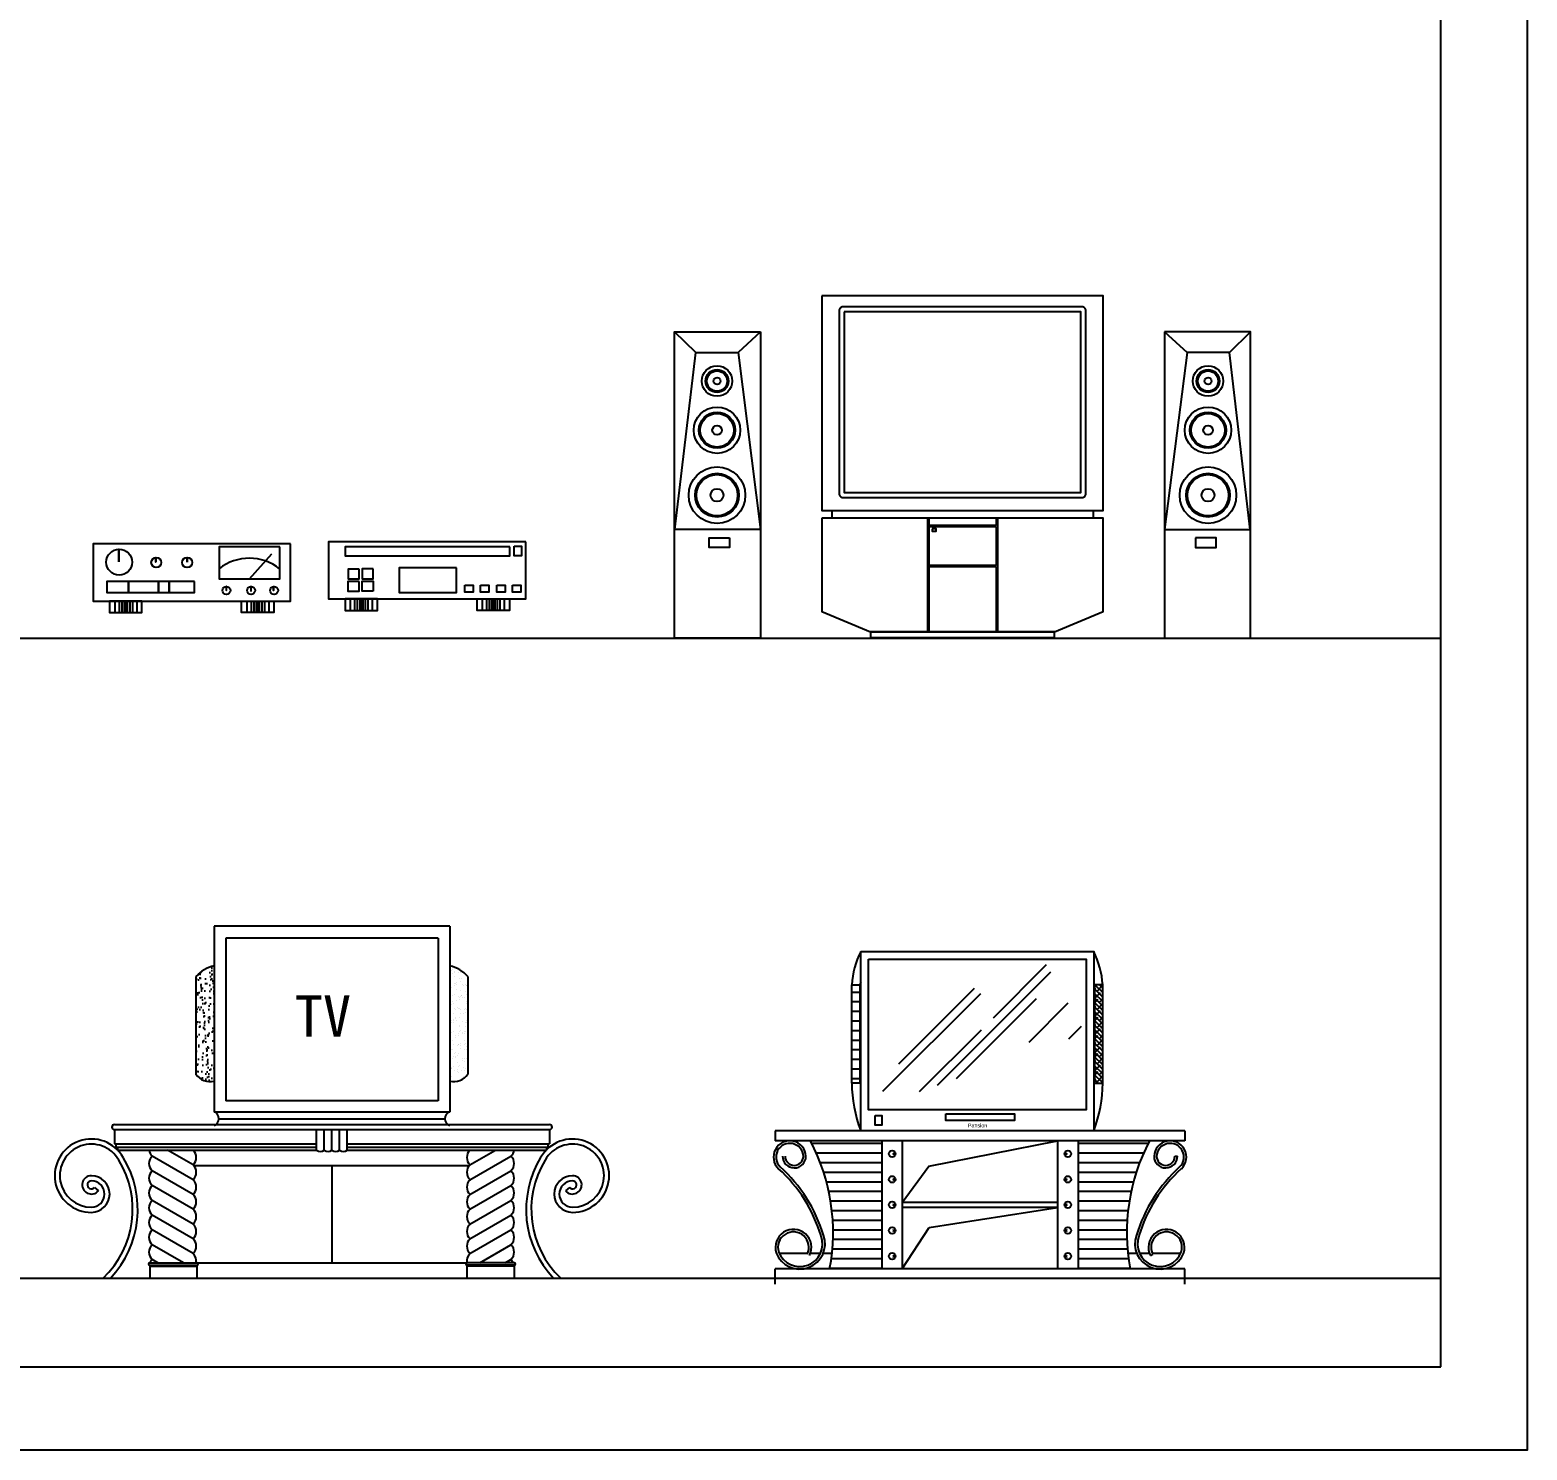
# Model space of a CAD drawing. Header units: inches. Extents: x 11.6 to 54.1, y 10.7 to 35.5.
# Drawn here: x 48.25 to 54.1, y 10.75 to 16.29 of the extents above; entities that cross this region are included whole.
import ezdxf

# ---------------------------------------------------------------- set-up
doc = ezdxf.new("R2010")
doc.units = ezdxf.units.IN
doc.header["$MEASUREMENT"] = 0
for name, color, linetype in [('02', 2, 'Continuous'), ('1', 1, 'Continuous'), ('4', 4, 'Continuous'), ('8', 8, 'Continuous'), ('kadrbm', 4, 'Continuous')]:
    doc.layers.add(name, color=color, linetype=linetype)
doc.styles.get("Standard").update_dxf_attribs({"font": 'arial.ttf'})
doc.styles.add('STYLE2', font='')
doc.styles.get('STYLE2').set_extended_font_data('SimHei')

# ---------------------------------------------------------------- blocks, each defined once
blk = doc.blocks.new('kadrbm')
at = {"layer": 'kadrbm', "color": 4}
blk.add_lwpolyline([(0, 0), (0, 24.7972), (21, 24.7972), (21, 0), (0, 0)], close=True, dxfattribs=at)
blk.add_lwpolyline([(20.6631, 0.3257), (20.6631, 24.4603), (0.3369, 24.4603), (0.3369, 0.3257), (20.6631, 0.3257)], dxfattribs=at)

msp = doc.modelspace()

# ---------------------------------------------------------------- hatches: boundary and pattern name
at = {"layer": '4'}
h = msp.add_hatch(dxfattribs=at)
h.set_pattern_fill('AR-RROOF', color=256, scale=0.2, angle=45, style=0)
h.set_pattern_definition([(45, (8.85001, -162.9094), (0.16970563, 0.45254834), [3, -0.4, 1, -0.2]), (45, (8.9674, -162.6506), (-0.32951176, 0.04666905), [0.6, -0.066, 1.2, -0.15]), (45, (8.80052, -162.71849), (0.64063874, 0.83014336), [1.6, -0.28, 0.8, -0.2])])
h.paths.add_polyline_path([(52.1769, 12.7225), (51.5822, 12.2919), (51.5822, 12.0963), (52.3726, 12.3761)])
h = msp.add_hatch(dxfattribs=at)
h.set_pattern_fill('ANSI31', color=256, scale=0.3, angle=315, style=0)
h.set_pattern_definition([(0, (48.954796, -194.201783), (1e-17, 0.0375), [])])
h.paths.add_polyline_path([(51.4923, 12.5642), (51.4603, 12.5642), (51.4603, 12.1802), (51.4923, 12.1802)])
h = msp.add_hatch(dxfattribs=at)
h.set_pattern_fill('ANSI38', color=256, scale=0.1, style=0)
h.set_pattern_definition([(135, (54.946505, -194.201783), (0.0088388348, 0.0088388348), []), (45, (54.946505, -194.201783), (0.0265165043, 0.0088388348), [0.03125, -0.01875])])
h.paths.add_polyline_path([(52.409, 12.1802), (52.441, 12.1802), (52.441, 12.5642), (52.409, 12.5642)])
h = msp.add_hatch(dxfattribs=at)
h.set_pattern_fill('ANSI31', color=256, scale=0.3, angle=315, style=0)
h.set_pattern_definition([(0, (-118.75756, -378.242858), (1e-17, 0.0375), [])])
h.paths.add_polyline_path([(51.5779, 11.9539), (51.2993, 11.9539, -0.169512), (51.3741, 11.4539), (51.5779, 11.4539)])
h = msp.add_hatch(dxfattribs=at)
h.set_pattern_fill('ANSI31', color=256, scale=0.3, angle=315, style=0)
h.set_pattern_definition([(180, (222.68036, -378.242858), (-1e-17, 0.0375), [])])
h.paths.add_polyline_path([(52.3449, 11.9539), (52.6235, 11.9539, 0.169512), (52.5487, 11.4539), (52.3449, 11.4539)])
at = {"layer": '8'}
h = msp.add_hatch(dxfattribs=at)
h.set_pattern_fill('AR-SAND', color=256, scale=0.018432, angle=267.44672, style=0)
h.set_pattern_definition([(304.946724, (-7.45515, 18.604693), (0.035531682, -0.000422202), [0, -0.02801664, 0, -0.0313344, 0, -0.029952]), (274.94672, (-7.45515, 18.604693), (0.050512965, -0.034905445), [0, -0.01511424, 0, -0.02525184, 0, -0.0096768]), (234.946724, (-7.45414, 18.627342), (-0.002452863, -0.057347525), [0, -0.009216, 0, -0.0331776, 0, -0.0433152]), (224.94672, (-7.45414, 18.62734), (0.01369288, -0.05607459), [0, -0.004608, 0, -0.02174976, 0, -0.0248832])])
h.paths.add_polyline_path([(48.9688, 12.1869), (48.9688, 12.6382, 0.147435), (48.8981, 12.5958), (48.8981, 12.2147, 0.299792)])

# ---------------------------------------------------------------- linework, layer by layer
at = {"layer": '02'}
for p, q in [((50.8507, 15.0338), (50.7681, 15.1144)), ((51.1039, 15.1144), (51.016, 15.0338)), ((52.6825, 15.1144), (52.7703, 15.0338)), ((52.9356, 15.0338), (53.0182, 15.1144)), ((51.3829, 14.4169), (51.3829, 14.3869)), ((52.4034, 14.4169), (52.4034, 14.3869)), ((51.7565, 14.3869), (51.7565, 13.9425)), ((51.7615, 14.3869), (51.7615, 14.3578)), ((52.0249, 14.3578), (51.7615, 14.3578)), ((51.7615, 14.3528), (51.7615, 14.2018)), ((52.0249, 14.3528), (51.7615, 14.3528)), ((52.0249, 14.3869), (52.0249, 14.3578)), ((52.0249, 14.3528), (52.0249, 14.2018)), ((52.0299, 14.3869), (52.0299, 13.9425)), ((52.0249, 14.2018), (51.7615, 14.2018)), ((51.7615, 14.1968), (51.7615, 13.9425)), ((52.0249, 14.1968), (51.7615, 14.1968)), ((52.0249, 14.1968), (52.0249, 13.9425)), ((48.9688, 12.7923), (48.9688, 12.0677)), ((49.8904, 12.7923), (48.9688, 12.7923)), ((49.8904, 12.7923), (49.8904, 12.0677)), ((49.0148, 12.7463), (49.0148, 12.1104)), ((49.8443, 12.7463), (49.0148, 12.7463)), ((49.8443, 12.7463), (49.8443, 12.1104)), ((48.8981, 12.5958), (48.8981, 12.2127)), ((49.8956, 12.6191), (49.8956, 12.6191)), ((49.899, 12.6222), (49.899, 12.6222)), ((49.9001, 12.6077), (49.9001, 12.6077)), ((49.9079, 12.6127), (49.9079, 12.6127)), ((49.9087, 12.6155), (49.9087, 12.6155)), ((49.9099, 12.5956), (49.9099, 12.5956)), ((49.9111, 12.6311), (49.9111, 12.6311)), ((49.9237, 12.6135), (49.9237, 12.6135)), ((49.9295, 12.5898), (49.9295, 12.5898)), ((49.9321, 12.5785), (49.9321, 12.5785)), ((49.9333, 12.6141), (49.9333, 12.6141)), ((49.9333, 12.6123), (49.9333, 12.6123)), ((49.935, 12.5882), (49.935, 12.5882)), ((49.951, 12.6029), (49.951, 12.6029)), ((49.957, 12.5958), (49.957, 12.5958)), ((49.961, 12.5958), (49.961, 12.2147)), ((49.8917, 12.57), (49.8917, 12.57)), ((49.893, 12.5665), (49.893, 12.5665)), ((49.8972, 12.5536), (49.8972, 12.5536)), ((49.8993, 12.5213), (49.8993, 12.5213)), ((49.9067, 12.568), (49.9067, 12.568)), ((49.9076, 12.5246), (49.9076, 12.5246)), ((49.9087, 12.5601), (49.9087, 12.5601)), ((49.9132, 12.5683), (49.9132, 12.5683)), ((49.9146, 12.5436), (49.9146, 12.5436)), ((49.9163, 12.5668), (49.9163, 12.5668)), ((49.9166, 12.5714), (49.9166, 12.5714)), ((49.9244, 12.518), (49.9244, 12.518)), ((49.9309, 12.5175), (49.9309, 12.5175)), ((49.931, 12.543), (49.931, 12.543)), ((49.9343, 12.5206), (49.9343, 12.5206)), ((49.9355, 12.5203), (49.9355, 12.5203)), ((49.9413, 12.5635), (49.9413, 12.5635)), ((49.9426, 12.5615), (49.9426, 12.5615)), ((49.9504, 12.5664), (49.9504, 12.5664)), ((49.9526, 12.5374), (49.9526, 12.5374)), ((49.9547, 12.5248), (49.9547, 12.5248)), ((49.9559, 12.5603), (49.9559, 12.5603)), ((49.9563, 12.5615), (49.9563, 12.5615)), ((49.8931, 12.4829), (49.8931, 12.4829)), ((49.8965, 12.486), (49.8965, 12.486)), ((49.8997, 12.4975), (49.8997, 12.4975)), ((49.9064, 12.489), (49.9064, 12.489)), ((49.9074, 12.4725), (49.9074, 12.4725)), ((49.9128, 12.4692), (49.9128, 12.4692)), ((49.9148, 12.5028), (49.9148, 12.5028)), ((49.9206, 12.4741), (49.9206, 12.4741)), ((49.9223, 12.4705), (49.9223, 12.4705)), ((49.9277, 12.5153), (49.9277, 12.5153)), ((49.9286, 12.472), (49.9286, 12.472)), ((49.9298, 12.5075), (49.9298, 12.5075)), ((49.9319, 12.4693), (49.9319, 12.4693)), ((49.9393, 12.516), (49.9393, 12.516)), ((49.9485, 12.4667), (49.9485, 12.4667)), ((49.9489, 12.5148), (49.9489, 12.5148)), ((49.9519, 12.4698), (49.9519, 12.4698)), ((49.9536, 12.4893), (49.9536, 12.4893)), ((49.957, 12.466), (49.957, 12.466)), ((49.9571, 12.4974), (49.9571, 12.4974)), ((49.8904, 12.427), (49.8904, 12.427)), ((49.8947, 12.4174), (49.8947, 12.4174)), ((49.8979, 12.423), (49.8979, 12.423)), ((49.9041, 12.418), (49.9041, 12.418)), ((49.9052, 12.4535), (49.9052, 12.4535)), ((49.9054, 12.425), (49.9054, 12.425)), ((49.9057, 12.428), (49.9057, 12.428)), ((49.9107, 12.4321), (49.9107, 12.4321)), ((49.9141, 12.4352), (49.9141, 12.4352)), ((49.9149, 12.4238), (49.9149, 12.4238)), ((49.9263, 12.401), (49.9263, 12.401)), ((49.9274, 12.4051), (49.9274, 12.4051)), ((49.9275, 12.4365), (49.9275, 12.4365)), ((49.9325, 12.452), (49.9325, 12.452)), ((49.94, 12.4205), (49.94, 12.4205)), ((49.9422, 12.4512), (49.9422, 12.4512)), ((49.9501, 12.4012), (49.9501, 12.4012)), ((49.9512, 12.4182), (49.9512, 12.4182)), ((49.9524, 12.4538), (49.9524, 12.4538)), ((49.955, 12.4185), (49.955, 12.4185)), ((49.9553, 12.4229), (49.9553, 12.4229)), ((49.8906, 12.3466), (49.8906, 12.3466)), ((49.8908, 12.3818), (49.8908, 12.3818)), ((49.894, 12.3498), (49.894, 12.3498)), ((49.898, 12.3783), (49.898, 12.3783)), ((49.9018, 12.347), (49.9018, 12.347)), ((49.9029, 12.3825), (49.9029, 12.3825)), ((49.9123, 12.3666), (49.9123, 12.3666)), ((49.9125, 12.3589), (49.9125, 12.3589)), ((49.923, 12.375), (49.923, 12.375)), ((49.9252, 12.3654), (49.9252, 12.3654)), ((49.9283, 12.3813), (49.9283, 12.3813)), ((49.9317, 12.3844), (49.9317, 12.3844)), ((49.938, 12.373), (49.938, 12.373)), ((49.9404, 12.3767), (49.9404, 12.3767)), ((49.9476, 12.3718), (49.9476, 12.3718)), ((49.9482, 12.3817), (49.9482, 12.3817)), ((49.9489, 12.3472), (49.9489, 12.3472)), ((49.9501, 12.3827), (49.9501, 12.3827)), ((49.8976, 12.3128), (49.8976, 12.3128)), ((49.9006, 12.3115), (49.9006, 12.3115)), ((49.906, 12.3295), (49.906, 12.3295)), ((49.9082, 12.2959), (49.9082, 12.2959)), ((49.9107, 12.2844), (49.9107, 12.2844)), ((49.9116, 12.299), (49.9116, 12.299)), ((49.9184, 12.2894), (49.9184, 12.2894)), ((49.921, 12.3275), (49.921, 12.3275)), ((49.9228, 12.2944), (49.9228, 12.2944)), ((49.924, 12.3299), (49.924, 12.3299)), ((49.9256, 12.3306), (49.9256, 12.3306)), ((49.9299, 12.3158), (49.9299, 12.3158)), ((49.9306, 12.3263), (49.9306, 12.3263)), ((49.9333, 12.3355), (49.9333, 12.3355)), ((49.946, 12.3305), (49.946, 12.3305)), ((49.9478, 12.3117), (49.9478, 12.3117)), ((49.9494, 12.3336), (49.9494, 12.3336)), ((49.955, 12.3127), (49.955, 12.3127)), ((49.9556, 12.323), (49.9556, 12.323)), ((49.8922, 12.2812), (49.8922, 12.2812)), ((49.8958, 12.2383), (49.8958, 12.2383)), ((49.8966, 12.2353), (49.8966, 12.2353)), ((49.8983, 12.2404), (49.8983, 12.2404)), ((49.8994, 12.276), (49.8994, 12.276)), ((49.9036, 12.2432), (49.9036, 12.2432)), ((49.904, 12.2821), (49.904, 12.2821)), ((49.9098, 12.2304), (49.9098, 12.2304)), ((49.9136, 12.2808), (49.9136, 12.2808)), ((49.9216, 12.232), (49.9216, 12.232)), ((49.9217, 12.2589), (49.9217, 12.2589)), ((49.9258, 12.2451), (49.9258, 12.2451)), ((49.9292, 12.2482), (49.9292, 12.2482)), ((49.9366, 12.23), (49.9366, 12.23)), ((49.9386, 12.2775), (49.9386, 12.2775)), ((49.9401, 12.2665), (49.9401, 12.2665)), ((49.9454, 12.2407), (49.9454, 12.2407)), ((49.9462, 12.2288), (49.9462, 12.2288)), ((49.9466, 12.2762), (49.9466, 12.2762)), ((49.9476, 12.265), (49.9476, 12.265)), ((49.9532, 12.2382), (49.9532, 12.2382)), ((49.9536, 12.2755), (49.9536, 12.2755)), ((49.961, 12.2431), (49.961, 12.2431)), ((49.8914, 12.2136), (49.8914, 12.2136)), ((49.8971, 12.2049), (49.8971, 12.2049)), ((49.9046, 12.1865), (49.9046, 12.1865)), ((49.9193, 12.1879), (49.9193, 12.1879)), ((49.9205, 12.2234), (49.9205, 12.2234)), ((49.9252, 12.2204), (49.9252, 12.2204)), ((49.9443, 12.2051), (49.9443, 12.2051)), ((49.8443, 12.1104), (49.0148, 12.1104)), ((48.9688, 12.0677), (49.8904, 12.0677)), ((48.5796, 12.018), (50.2796, 12.018)), ((48.5796, 11.998), (48.5796, 11.942)), ((48.988, 12.04), (49.8711, 12.04)), ((49.3696, 11.918), (49.3696, 11.998)), ((49.3996, 11.918), (49.3996, 11.998)), ((49.4296, 11.918), (49.4296, 11.998)), ((49.4596, 11.918), (49.4596, 11.998)), ((49.4896, 11.918), (49.4896, 11.998)), ((50.2796, 11.998), (50.2796, 11.942)), ((51.1614, 11.9939), (51.1614, 11.9539)), ((52.7614, 11.9939), (51.1614, 11.9939)), ((52.7614, 11.9939), (52.7614, 11.9539)), ((48.5796, 11.942), (49.3696, 11.942)), ((48.5856, 11.942), (48.5856, 11.93)), ((49.4896, 11.942), (50.2796, 11.942)), ((50.2736, 11.942), (50.2736, 11.93)), ((52.7614, 11.9539), (51.1614, 11.9539)), ((48.5856, 11.93), (49.3696, 11.93)), ((48.5916, 11.93), (48.5916, 11.918)), ((49.4896, 11.93), (50.2736, 11.93)), ((50.2676, 11.93), (50.2676, 11.918)), ((52.7226, 11.8943), (52.7326, 11.8943)), ((48.8892, 11.858), (49.9667, 11.858)), ((48.5017, 11.7723), (48.5171, 11.7595)), ((50.3574, 11.7723), (50.342, 11.7595)), ((52.2649, 11.7139), (51.6579, 11.7139)), ((52.2649, 11.6939), (51.6579, 11.6939)), ((48.7176, 11.478), (48.9021, 11.478)), ((48.7176, 11.468), (48.7176, 11.418)), ((48.7176, 11.465), (48.9021, 11.465)), ((48.9021, 11.478), (49.957, 11.478)), ((48.9021, 11.468), (48.9021, 11.418)), ((50.1415, 11.478), (49.957, 11.478)), ((49.957, 11.468), (49.957, 11.418)), ((50.1415, 11.465), (49.957, 11.465)), ((50.1415, 11.468), (50.1415, 11.418)), ((52.6274, 11.5065), (52.6363, 11.511)), ((52.7614, 11.4539), (51.1614, 11.4539)), ((51.1614, 11.3939), (51.1614, 11.4539)), ((52.7614, 11.3939), (52.7614, 11.4539))]:
    msp.add_line(p, q, dxfattribs=at)
for points in [[(51.3432, 15.2557), (51.3432, 14.4169), (52.4432, 14.4169), (52.4432, 15.2557)], [(51.4314, 15.1922), (51.4314, 14.4875), (52.3549, 14.4875), (52.3549, 15.1922)], [(51.1039, 15.1144), (51.1039, 13.918), (50.7681, 13.918), (50.7681, 15.1144)], [(52.6825, 15.1144), (52.6825, 13.918), (53.0182, 13.918), (53.0182, 15.1144)], [(51.016, 15.0338), (51.1039, 14.342), (50.7695, 14.342), (50.8507, 15.0338)], [(52.7703, 15.0338), (52.6825, 14.342), (53.0169, 14.342), (52.9356, 15.0338)], [(51.3432, 14.3869), (51.3432, 14.0222), (51.5337, 13.9425), (52.2526, 13.9425), (52.4432, 14.0217), (52.4432, 14.3869)], [(51.7749, 14.3454), (51.7749, 14.3358), (51.7905, 14.3358), (51.7905, 14.3454)], [(50.983, 14.3103), (50.983, 14.2726), (50.9028, 14.2726), (50.9028, 14.3103)], [(52.8034, 14.3103), (52.8034, 14.2726), (52.8836, 14.2726), (52.8836, 14.3103)], [(51.5337, 13.9425), (51.5337, 13.92), (52.2521, 13.92), (52.2526, 13.9425)], [(51.4954, 12.6939), (52.4059, 12.6939), (52.4059, 11.9939), (51.4954, 11.9939)], [(51.5254, 12.6639), (52.3759, 12.6639), (52.3759, 12.0759), (51.5254, 12.0759)], [(51.5513, 12.0537), (51.5778, 12.0537), (51.5778, 12.0157), (51.5513, 12.0157)], [(51.8283, 12.0602), (52.0963, 12.0602), (52.0963, 12.0332), (51.8283, 12.0332)]]:
    msp.add_lwpolyline(points, close=True, dxfattribs=at)
msp.add_lwpolyline([(51.4114, 15.1972), (51.4114, 14.4825, 0.414214), (51.4264, 14.4675), (52.3599, 14.4675, 0.414214), (52.3749, 14.4825), (52.3749, 15.1972, 0.414214), (52.3599, 15.2122), (51.4264, 15.2122, 0.414214)], format="xyb", close=True, dxfattribs=at)
for centre, radius in [((50.934, 14.9225), 0.0596), ((52.8523, 14.9225), 0.0596), ((50.934, 14.9225), 0.0446), ((50.934, 14.9225), 0.0396), ((50.934, 14.9225), 0.0134), ((52.8523, 14.9225), 0.0446), ((52.8523, 14.9225), 0.0396), ((52.8523, 14.9225), 0.0134), ((50.934, 14.7304), 0.0906), ((50.934, 14.7304), 0.0706), ((52.8523, 14.7304), 0.0906), ((52.8523, 14.7304), 0.0706), ((50.934, 14.7304), 0.0656), ((50.934, 14.7304), 0.0184), ((52.8523, 14.7304), 0.0656), ((52.8523, 14.7304), 0.0184), ((50.934, 14.4765), 0.1105), ((52.8523, 14.4765), 0.1105), ((50.934, 14.4765), 0.0855), ((50.934, 14.4765), 0.0805), ((52.8523, 14.4765), 0.0855), ((52.8523, 14.4765), 0.0805), ((50.934, 14.4765), 0.0251), ((52.8523, 14.4765), 0.0251)]:
    msp.add_circle(centre, radius, dxfattribs=at)
for centre, radius, start, end in [((49.0038, 12.4998), 0.1428, 104.06405, 137.74793), ((49.8553, 12.4998), 0.1428, 42.25207, 75.93595), ((48.9545, 12.2545), 0.069, 215.15344, 282.18546), ((49.9046, 12.2545), 0.069, 257.81454, 324.84656), ((48.9595, 12.0407), 0.0286, 288.95985, 71.04015), ((49.8996, 12.0407), 0.0286, 108.95985, 251.04015), ((48.5796, 12.008), 0.01, 90, 270), ((50.2796, 12.008), 0.01, 270, 90), ((48.4896, 11.8182), 0.1432, 29.56071, 270), ((50.3695, 11.8182), 0.1432, 270, 150.43929), ((51.2181, 11.8911), 0.0635, 2.81072, 226.5043), ((51.2181, 11.8911), 0.0535, 2.81072, 226.5043), ((52.7047, 11.8911), 0.0635, 313.4957, 177.18928), ((52.7047, 11.8911), 0.0535, 313.4957, 177.18928), ((48.2815, 11.6863), 0.3895, 316.46405, 31.34059), ((49.3846, 11.9389), 0.0257, 234.30136, 305.69864), ((49.4146, 11.9389), 0.0257, 234.30136, 305.69864), ((49.4446, 11.9389), 0.0257, 234.30136, 305.69864), ((49.4746, 11.9389), 0.0257, 234.30136, 305.69864), ((50.5776, 11.6863), 0.3895, 148.65941, 223.53595), ((51.2358, 11.8943), 0.0457, 180, 359.05505), ((51.2358, 11.8943), 0.0357, 180, 359.05505), ((52.687, 11.8943), 0.0457, 180.94495, 0), ((52.687, 11.8943), 0.0357, 180.94495, 0), ((48.4896, 11.7824), 0.0358, 90, 320.20489), ((48.4896, 11.7466), 0.0716, 270, 90), ((50.3695, 11.7466), 0.0716, 90, 270), ((50.3695, 11.7824), 0.0358, 219.79511, 90), ((50.7899, 11.418), 0.5747, 16.6604, 47.949), ((50.7899, 11.418), 0.5846, 16.66788, 47.97351), ((53.1329, 11.418), 0.5846, 132.02649, 163.33212), ((53.1329, 11.418), 0.5747, 132.051, 163.3396), ((51.2326, 11.5381), 0.0704, 333.31708, 197.67682), ((51.2575, 11.5519), 0.0985, 200.93685, 20.07311), ((51.2326, 11.5381), 0.0604, 333.31708, 197.67682), ((51.2575, 11.5519), 0.0885, 200.93685, 20.07311), ((52.6653, 11.5519), 0.0985, 159.92689, 339.06315), ((52.6653, 11.5519), 0.0885, 159.92689, 339.06315), ((52.6902, 11.5381), 0.0704, 342.32318, 206.68292), ((52.6902, 11.5381), 0.0604, 342.32318, 206.68292), ((48.7176, 11.473), 0.005, 90, 270), ((48.9021, 11.473), 0.005, 270, 90), ((49.957, 11.473), 0.005, 90, 270), ((50.1415, 11.473), 0.005, 270, 90)]:
    msp.add_arc(centre, radius, start, end, dxfattribs=at)
at = {"layer": '1'}
for p, q in [((49.1073, 14.1494), (49.1948, 14.247)), ((48.5811, 14.0629), (48.5811, 14.0185)), ((48.5979, 14.0629), (48.5979, 14.0185)), ((48.6086, 14.0629), (48.6086, 14.0185)), ((48.6181, 14.0629), (48.6181, 14.0185)), ((48.6241, 14.0629), (48.6241, 14.0185)), ((48.6301, 14.0629), (48.6301, 14.0185)), ((48.6396, 14.0629), (48.6396, 14.0185)), ((48.6504, 14.0629), (48.6504, 14.0185)), ((48.6672, 14.0629), (48.6672, 14.0185)), ((49.0967, 14.0629), (49.0967, 14.0185)), ((49.1135, 14.0629), (49.1135, 14.0185)), ((49.1243, 14.0629), (49.1243, 14.0185)), ((49.1337, 14.0629), (49.1337, 14.0185)), ((49.1398, 14.0629), (49.1398, 14.0185)), ((49.1458, 14.0629), (49.1458, 14.0185)), ((49.1553, 14.0629), (49.1553, 14.0185)), ((49.166, 14.0629), (49.166, 14.0185)), ((49.1828, 14.0629), (49.1828, 14.0185)), ((49.5009, 14.0711), (49.5009, 14.0267)), ((49.5176, 14.0711), (49.5176, 14.0267)), ((49.5284, 14.0711), (49.5284, 14.0267)), ((49.5379, 14.0711), (49.5379, 14.0267)), ((49.5439, 14.0711), (49.5439, 14.0267)), ((49.5499, 14.0711), (49.5499, 14.0267)), ((49.5594, 14.0711), (49.5594, 14.0267)), ((49.5702, 14.0711), (49.5702, 14.0267)), ((49.5869, 14.0711), (49.5869, 14.0267)), ((50.0165, 14.0711), (50.0165, 14.0267)), ((50.0333, 14.0711), (50.0333, 14.0267)), ((50.044, 14.0711), (50.044, 14.0267)), ((50.0535, 14.0711), (50.0535, 14.0267)), ((50.0595, 14.0711), (50.0595, 14.0267)), ((50.0656, 14.0711), (50.0656, 14.0267)), ((50.075, 14.0711), (50.075, 14.0267)), ((50.0858, 14.0711), (50.0858, 14.0267)), ((50.1026, 14.0711), (50.1026, 14.0267)), ((33.4357, 13.918), (53.7619, 13.918)), ((51.5779, 11.9539), (51.5779, 11.4539)), ((51.6579, 11.9539), (51.6579, 11.4539)), ((52.2649, 11.9539), (52.2649, 11.4539)), ((52.3449, 11.9539), (52.3449, 11.4539)), ((33.4357, 11.418), (53.7619, 11.418))]:
    msp.add_line(p, q, dxfattribs=at)
for points in [[(49.2677, 14.2863), (48.4962, 14.2863), (48.4962, 14.0629), (49.2677, 14.0629)], [(49.2257, 14.2752), (48.9889, 14.2752), (48.9889, 14.1494), (49.2257, 14.1494)], [(50.1875, 14.2945), (49.416, 14.2945), (49.416, 14.0711), (50.1875, 14.0711)], [(50.1249, 14.2754), (49.4807, 14.2754), (49.4807, 14.2391), (50.1249, 14.2391)], [(50.1415, 14.2771), (50.1696, 14.2771), (50.1696, 14.2391), (50.1415, 14.2391)], [(48.597, 14.2163), (48.597, 14.2163), (48.597, 14.2654), (48.597, 14.2654)], [(48.7419, 14.2149), (48.7417, 14.2149), (48.7417, 14.2329), (48.7419, 14.2329)], [(48.864, 14.2149), (48.864, 14.2149), (48.864, 14.233), (48.864, 14.233)], [(49.5362, 14.188), (49.4925, 14.188), (49.4925, 14.1497), (49.5362, 14.1497)], [(49.591, 14.1883), (49.5473, 14.1883), (49.5473, 14.15), (49.591, 14.15)], [(49.9163, 14.1928), (49.6927, 14.1928), (49.6927, 14.0969), (49.9163, 14.0969)], [(48.8924, 14.1398), (48.5501, 14.1398), (48.5501, 14.0958), (48.8924, 14.0958)], [(48.6353, 14.1398), (48.6353, 14.1398), (48.6353, 14.0958), (48.6353, 14.0958)], [(48.7518, 14.1398), (48.7518, 14.1398), (48.7518, 14.0958), (48.7518, 14.0958)], [(48.793, 14.1398), (48.793, 14.1398), (48.793, 14.0958), (48.793, 14.0958)], [(49.0175, 14.1201), (49.016, 14.1201), (49.016, 14.1058), (49.0175, 14.1058)], [(49.1142, 14.1201), (49.1126, 14.1201), (49.1126, 14.1029), (49.1142, 14.1029)], [(49.2013, 14.12), (49.2006, 14.12), (49.2006, 14.1043), (49.2013, 14.1043)], [(49.5359, 14.1399), (49.4922, 14.1399), (49.4922, 14.1016), (49.5359, 14.1016)], [(49.5907, 14.1019), (49.547, 14.1019), (49.547, 14.1402), (49.5907, 14.1402)], [(49.9481, 14.1249), (49.9807, 14.1249), (49.9807, 14.0973), (49.9481, 14.0973)], [(50.01, 14.1249), (50.0426, 14.1249), (50.0426, 14.0973), (50.01, 14.0973)], [(50.0735, 14.1249), (50.1061, 14.1249), (50.1061, 14.0973), (50.0735, 14.0973)], [(50.1354, 14.1249), (50.168, 14.1249), (50.168, 14.0973), (50.1354, 14.0973)], [(48.6871, 14.0629), (48.5611, 14.0629), (48.5611, 14.0185), (48.6871, 14.0185)], [(49.0767, 14.0629), (49.2028, 14.0629), (49.2028, 14.0185), (49.0767, 14.0185)], [(49.6069, 14.0711), (49.4809, 14.0711), (49.4809, 14.0267), (49.6069, 14.0267)], [(49.9965, 14.0711), (50.1226, 14.0711), (50.1226, 14.0267), (49.9965, 14.0267)]]:
    msp.add_lwpolyline(points, close=True, dxfattribs=at)
for centre, radius in [((48.5984, 14.2149), 0.0505), ((48.7433, 14.2135), 0.0195), ((48.864, 14.2135), 0.0195), ((49.017, 14.1046), 0.0156), ((49.1136, 14.1046), 0.0156), ((49.2034, 14.1046), 0.0156)]:
    msp.add_circle(centre, radius, dxfattribs=at)
for centre, radius, start, end in [((49.1067, 14.0415), 0.1888, 50.93804, 128.60897), ((50.6205, 11.5968), 0.767, 349.268, 27.75152), ((53.3023, 11.5968), 0.767, 152.24848, 190.732)]:
    msp.add_arc(centre, radius, start, end, dxfattribs=at)
at = {"layer": '4'}
for p, q in [((48.5796, 11.998), (50.2796, 11.998)), ((51.2689, 11.9926), (51.2689, 11.9926)), ((51.2336, 11.9526), (51.2349, 11.9539)), ((51.7611, 11.855), (52.2649, 11.9539)), ((48.5916, 11.918), (49.3696, 11.918)), ((48.8869, 11.8026), (48.7269, 11.8949)), ((48.8869, 11.8603), (48.7869, 11.918)), ((49.4896, 11.918), (50.2676, 11.918)), ((49.9689, 11.8603), (50.0689, 11.918)), ((49.9689, 11.8026), (50.1289, 11.8949)), ((48.8869, 11.7448), (48.7269, 11.8372)), ((49.4296, 11.858), (49.4296, 11.478)), ((49.9689, 11.7448), (50.1289, 11.8372)), ((51.6579, 11.7139), (51.7611, 11.855)), ((48.8869, 11.6871), (48.7269, 11.7795)), ((49.9689, 11.6871), (50.1289, 11.7795)), ((48.8869, 11.6294), (48.7269, 11.7217)), ((49.9689, 11.6294), (50.1289, 11.7217)), ((48.8869, 11.5716), (48.7269, 11.664)), ((49.9689, 11.5716), (50.1289, 11.664)), ((51.7627, 11.6158), (52.2649, 11.6939)), ((48.8869, 11.5139), (48.7269, 11.6063)), ((49.9689, 11.5139), (50.1289, 11.6063)), ((51.6579, 11.4539), (51.7627, 11.6158)), ((48.849, 11.478), (48.7269, 11.5485)), ((50.0068, 11.478), (50.1289, 11.5485)), ((48.7176, 11.468), (48.9021, 11.468)), ((48.749, 11.478), (48.7269, 11.4908)), ((50.1415, 11.468), (49.957, 11.468)), ((50.1068, 11.478), (50.1289, 11.4908)), ((51.2879, 11.5139), (51.1772, 11.5139)), ((51.3374, 11.5139), (51.2987, 11.5139)), ((51.3831, 11.5139), (51.3484, 11.5139)), ((52.5744, 11.5139), (52.5397, 11.5139)), ((52.6241, 11.5139), (52.5854, 11.5139)), ((52.7456, 11.5139), (52.6349, 11.5139))]:
    msp.add_line(p, q, dxfattribs=at)
for points in [[(51.4603, 12.5642), (51.4923, 12.5642), (51.4923, 12.1802), (51.4603, 12.1802)], [(52.441, 12.5642), (52.409, 12.5642), (52.409, 12.1802), (52.441, 12.1802)]]:
    msp.add_lwpolyline(points, close=True, dxfattribs=at)
for centre in [(51.6179, 11.9039), (52.3049, 11.9039), (51.6179, 11.8039), (52.3049, 11.8039), (51.6179, 11.7039), (52.3049, 11.7039), (51.6179, 11.6039), (52.3049, 11.6039), (51.6179, 11.5039), (52.3049, 11.5039)]:
    msp.add_circle(centre, 0.0128, dxfattribs=at)
for centre, radius, start, end in [((51.8053, 12.5404), 0.3458, 153.65411, 176.05946), ((52.096, 12.5404), 0.3458, 3.94054, 26.34589), ((53.4612, 12.0726), 2.0288, 165.68399, 166.04298), ((51.9911, 12.1838), 0.5308, 180.38667, 200.95721), ((51.9102, 12.1838), 0.5308, 339.04279, 359.61333), ((48.4896, 11.8182), 0.1232, 29.56071, 270), ((50.3695, 11.8182), 0.1232, 270, 150.43929), ((48.2815, 11.6863), 0.3695, 313.44, 31.34059), ((48.7539, 11.8661), 0.0395, 133.03972, 226.96028), ((48.7539, 11.9238), 0.0395, 188.40539, 226.96028), ((48.8599, 11.8892), 0.0395, 313.06442, 46.93558), ((49.9959, 11.8892), 0.0395, 133.06442, 226.93558), ((50.102, 11.9238), 0.0395, 313.03972, 351.59461), ((50.102, 11.8661), 0.0395, 313.03972, 46.96028), ((50.5776, 11.6863), 0.3695, 148.65941, 226.56), ((51.6136, 11.9038), 0.0108, 334.19293, 21.03246), ((51.6208, 11.9035), 0.00509, 300.15186, 55.07353), ((52.302, 11.9035), 0.00509, 124.92647, 239.84814), ((52.3092, 11.9038), 0.0108, 158.96754, 205.80707), ((48.7539, 11.8083), 0.0395, 133.06442, 226.93558), ((48.8599, 11.8314), 0.0395, 313.06442, 46.93558), ((49.9959, 11.8314), 0.0395, 133.06442, 226.93558), ((50.102, 11.8083), 0.0395, 313.06442, 46.93558), ((48.4896, 11.7824), 0.0158, 90, 320.20489), ((48.4896, 11.7466), 0.0516, 270, 90), ((48.7539, 11.7506), 0.0395, 133.03972, 226.96028), ((48.8599, 11.7737), 0.0395, 313.06442, 46.93558), ((49.9959, 11.7737), 0.0395, 133.06442, 226.93558), ((50.102, 11.7506), 0.0395, 313.03972, 46.96028), ((50.3695, 11.7466), 0.0516, 90, 270), ((50.3695, 11.7824), 0.0158, 219.79511, 90), ((51.6208, 11.8035), 0.00509, 300.15186, 55.07353), ((51.6136, 11.8038), 0.0108, 334.19293, 21.03246), ((52.302, 11.8035), 0.00509, 124.92647, 239.84814), ((52.3092, 11.8038), 0.0108, 158.96754, 205.80707), ((48.7539, 11.6929), 0.0395, 133.06442, 226.93558), ((48.8599, 11.716), 0.0395, 313.06442, 46.93558), ((49.9959, 11.716), 0.0395, 133.06442, 226.93558), ((50.102, 11.6929), 0.0395, 313.06442, 46.93558), ((51.6208, 11.7035), 0.00509, 300.15186, 55.07353), ((51.6136, 11.7038), 0.0108, 334.19293, 21.03246), ((52.302, 11.7035), 0.00509, 124.92647, 239.84814), ((52.3092, 11.7038), 0.0108, 158.96754, 205.80707), ((48.7539, 11.6351), 0.0395, 133.03972, 226.96028), ((48.8599, 11.6582), 0.0395, 313.06442, 46.93558), ((49.9959, 11.6582), 0.0395, 133.06442, 226.93558), ((50.102, 11.6351), 0.0395, 313.03972, 46.96028), ((48.7539, 11.5774), 0.0395, 133.06442, 226.93558), ((48.8599, 11.6005), 0.0395, 313.06442, 46.93558), ((49.9959, 11.6005), 0.0395, 133.06442, 226.93558), ((50.102, 11.5774), 0.0395, 313.06442, 46.93558), ((51.6208, 11.6035), 0.00509, 300.15186, 55.07353), ((51.6136, 11.6038), 0.0108, 334.19293, 21.03246), ((52.302, 11.6035), 0.00509, 124.92647, 239.84814), ((52.3092, 11.6038), 0.0108, 158.96754, 205.80707), ((48.7539, 11.5197), 0.0395, 133.03972, 226.96028), ((48.8599, 11.5427), 0.0395, 313.06442, 46.93558), ((49.9959, 11.5427), 0.0395, 133.06442, 226.93558), ((50.102, 11.5197), 0.0395, 313.03972, 46.96028), ((48.7539, 11.4619), 0.0395, 133.06442, 155.94378), ((48.8599, 11.485), 0.0395, 349.81446, 46.93558), ((49.9959, 11.485), 0.0395, 133.06442, 190.18554), ((50.102, 11.4619), 0.0395, 24.05622, 46.93558), ((51.6208, 11.5035), 0.00509, 300.15186, 55.07353), ((51.6136, 11.5038), 0.0108, 334.19293, 21.03246), ((52.302, 11.5035), 0.00509, 124.92647, 239.84814), ((52.3092, 11.5038), 0.0108, 158.96754, 205.80707)]:
    msp.add_arc(centre, radius, start, end, dxfattribs=at)

# ---------------------------------------------------------------- block references
at = {"layer": 'kadrbm'}
msp.add_blockref('kadrbm', (33.0988, 10.7464), dxfattribs=at)

# ---------------------------------------------------------------- texts
at = {"layer": '02', "style": 'STYLE2'}
msp.add_text('TV', height=0.16167, dxfattribs=at).set_placement((49.2844, 12.3617))
at = {"layer": '4'}
msp.add_text('Pansion', height=0.015, dxfattribs=at).set_placement((51.9142, 12.0067))

doc.saveas('drawing.dxf')
